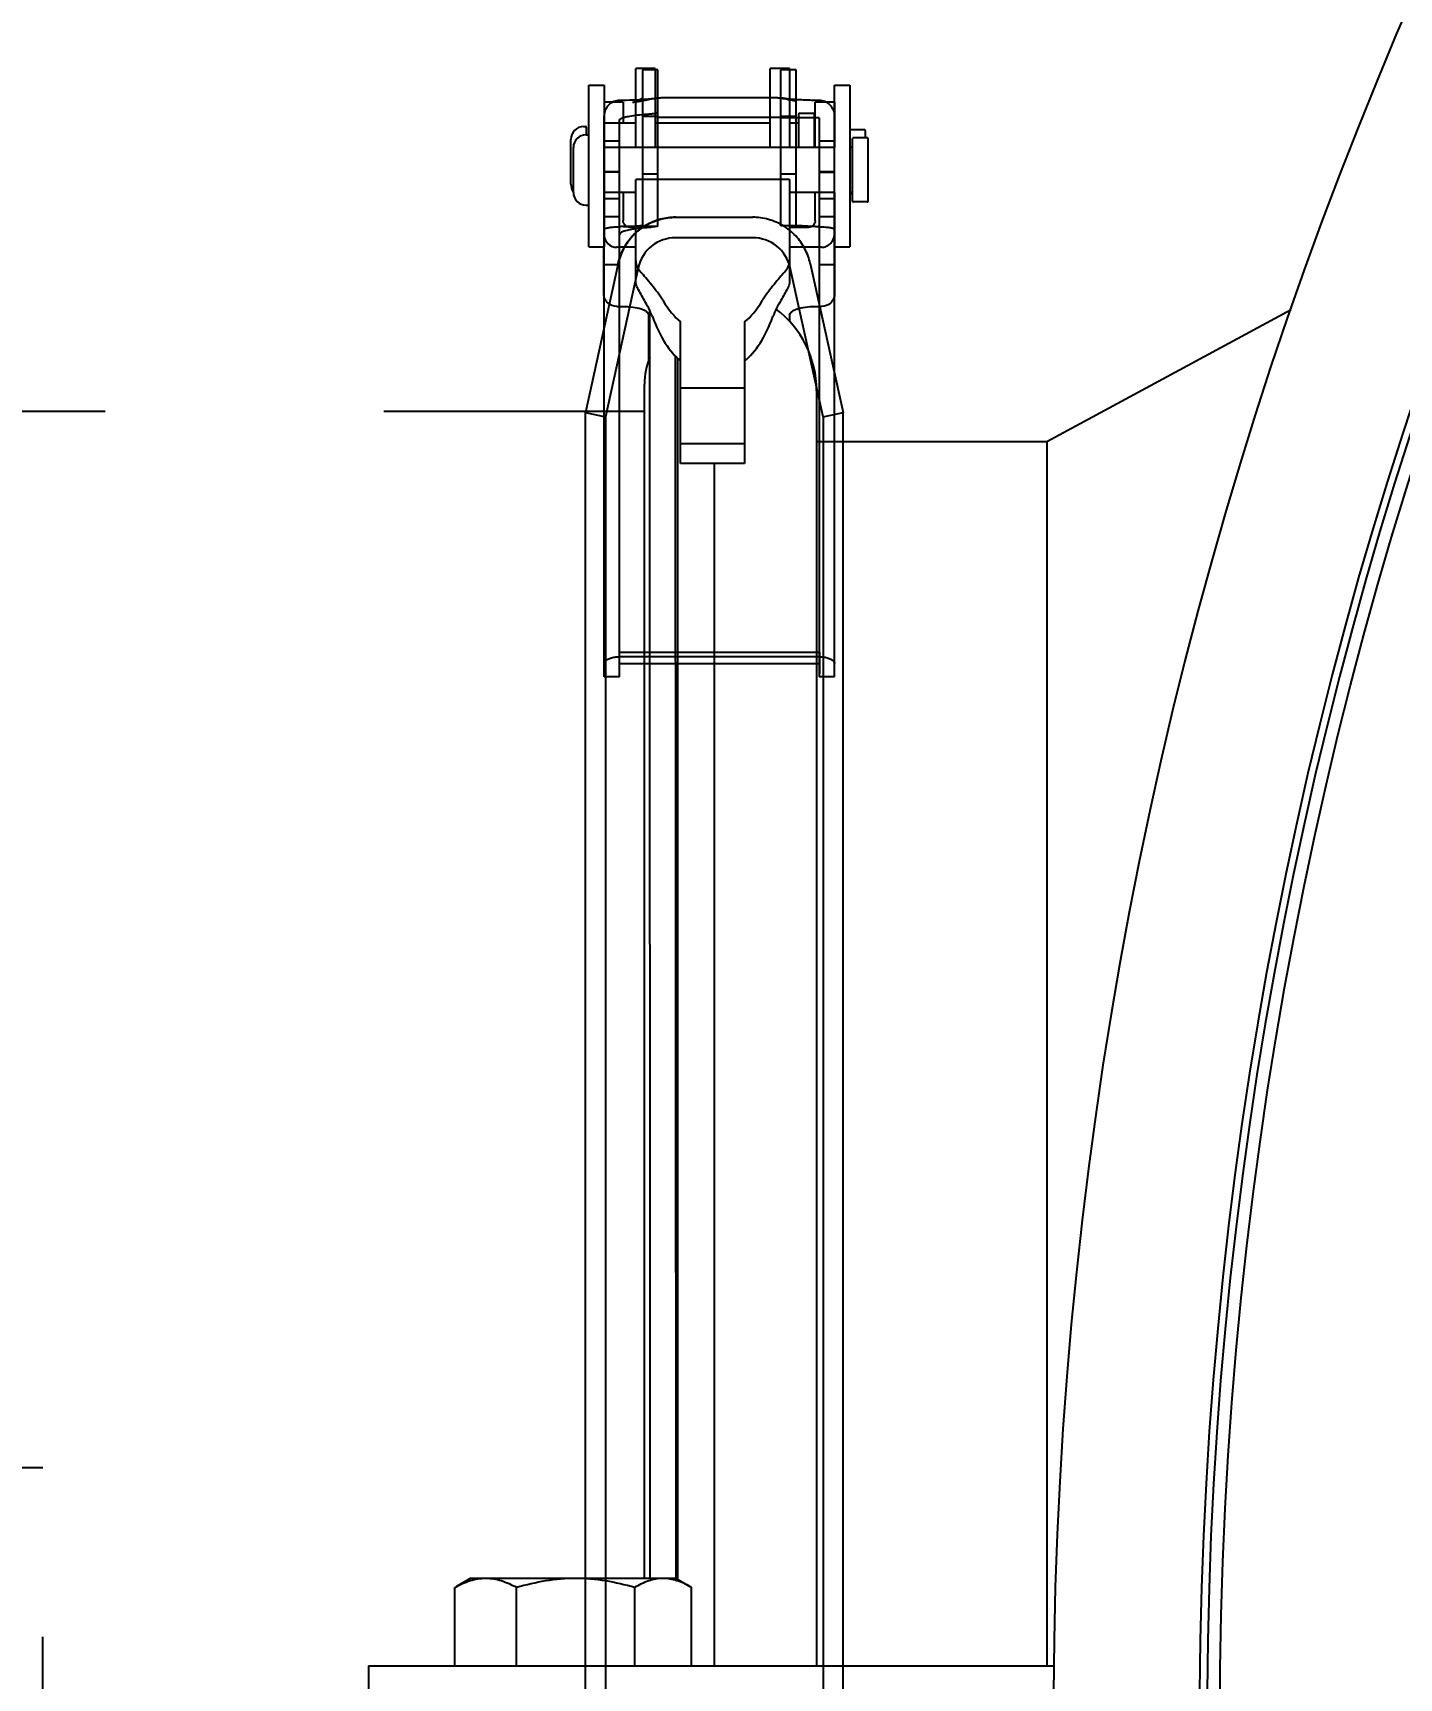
# Model space of a CAD drawing. Header units: millimetres. Extents: x 395 to 3386, y 0 to 2798.
# Drawn here: x 771.7 to 878.4, y 2070.9 to 2199.4 of the extents above; entities that cross this region are included whole.
import ezdxf

# ---------------------------------------------------------------- set-up
doc = ezdxf.new("R2010")
doc.units = ezdxf.units.MM
doc.header["$LTSCALE"] = 217.8
doc.header["$PDMODE"] = 3
doc.header["$PDSIZE"] = 8
doc.linetypes.add('DOT', pattern=[0.2, 0.1, -0.1])
doc.layers.get('0').update_dxf_attribs({"linetype": 'CONTINUOUS'})
doc.layers.get('Defpoints').update_dxf_attribs({"linetype": 'CONTINUOUS'})
doc.layers.add('02___PRT_ALL_AXES', color=7, linetype='CONTINUOUS')
doc.layers.add('MIXEDCOLOR', color=7, linetype='CONTINUOUS')
doc.styles.get("Standard").update_dxf_attribs({"font": 'taile.ttf'})
doc.dimstyles.new('DIMSTYLE_4', dxfattribs={"dimtxt": 23.333333, "dimasz": 23.333333, "dimexe": 1.5, "dimexo": 1, "dimgap": 0.875, "dimtad": 1, "dimdec": 0, "dimdsep": 46, "dimtxsty": 'Standard', "dimblk": '_FILLED', "dimblk1": '_FILLED', "dimblk2": '_FILLED', "dimcen": 0.09, "dimazin": 2, "dimtp": 0.01, "dimtm": 0.01, "dimtfac": 1, "dimtdec": 0, "dimtofl": 0, "dimtmove": 0, "dimatfit": 3, "dimldrblk": '_FILLED', "dimfxl": 1, "dimtolj": 1, "dimarcsym": 0})

# ---------------------------------------------------------------- blocks, each defined once
blk = doc.blocks.new('_FILLED')
at = {"color": 0, "linetype": 'ByBlock'}
blk.add_solid([(0, 0), (-1, 0.2143), (-1, -0.2143)], dxfattribs=at)
blk = doc.blocks.new('*D118')
at = {"color": 0, "linetype": 'ByBlock', "lineweight": -2}
for p, q in [((650.13, 2076.45), (650.13, 2443.31)), ((1208.37, 2074.11), (1208.37, 2443.31)), ((673.47, 2441.81), (1185.04, 2441.81))]:
    blk.add_line(p, q, dxfattribs=at)
at = {"layer": 'Defpoints', "color": 0}
for p in [(1208.37, 2441.81), (650.13, 2075.45), (1208.37, 2073.11)]:
    blk.add_point(p, dxfattribs=at)
at = {"color": 0, "linetype": 'ByBlock', "lineweight": -2, "xscale": 23.3333333333, "yscale": 23.3333333333, "zscale": 23.3333333333, "rotation": 180}
blk.add_blockref('_FILLED', (650.13, 2441.81), dxfattribs=at)
at = {"color": 0, "linetype": 'ByBlock', "lineweight": -2, "xscale": 23.3333333333, "yscale": 23.3333333333, "zscale": 23.3333333333}
blk.add_blockref('_FILLED', (1208.37, 2441.81), dxfattribs=at)
at = {"color": 0, "insert": (928.41, 2473.79), "char_height": 23.333, "attachment_point": 2, "line_spacing_factor": 0.9}
blk.add_mtext('\\A1;560', dxfattribs=at)
blk = doc.blocks.new('*D119')
at = {"color": 0, "linetype": 'ByBlock', "lineweight": -2}
for p, q in [((522.99, 2101.54), (528.32, 2540.91)), ((551.64, 2539.13), (1561.06, 2526.86)), ((1578.95, 2078.73), (1584.41, 2528.08))]:
    blk.add_line(p, q, dxfattribs=at)
at = {"layer": 'Defpoints', "color": 0}
for p in [(1584.39, 2526.58), (522.97, 2100.54), (1578.94, 2077.73)]:
    blk.add_point(p, dxfattribs=at)
at = {"color": 0, "linetype": 'ByBlock', "lineweight": -2, "xscale": 23.3333333333, "yscale": 23.3333333333, "zscale": 23.3333333333}
for p, rotation in [((528.31, 2539.41), 179.3037550404), ((1584.39, 2526.58), 359.3037550404001)]:
    blk.add_blockref('_FILLED', p, dxfattribs=dict(at, rotation=rotation))
at = {"color": 0, "insert": (1058.16, 2564.96), "char_height": 23.3333, "attachment_point": 2, "rotation": 359.3038, "line_spacing_factor": 0.9}
blk.add_mtext('\\A1;\\A1;1060', dxfattribs=at)

msp = doc.modelspace()

# ---------------------------------------------------------------- linework, layer by layer
at = {"linetype": 'Continuous'}
for p, q in [((820.2579, 2196.5881), (818.7579, 2196.5881)), ((818.7579, 2190.4188), (818.7579, 2196.5877)), ((820.2579, 2196.5877), (820.2579, 2190.4188)), ((830.7579, 2196.5881), (829.2579, 2196.5881)), ((829.2579, 2190.4188), (829.2579, 2196.5877)), ((830.7579, 2196.5877), (830.7579, 2190.4188)), ((815.0822, 2195.3036), (816.2822, 2195.3036)), ((815.0822, 2182.6688), (815.0822, 2195.3031)), ((816.2822, 2195.3031), (816.2822, 2182.6688)), ((834.2822, 2195.3036), (835.4822, 2195.3036)), ((834.2822, 2182.6688), (834.2822, 2195.3031)), ((835.4822, 2195.3031), (835.4822, 2182.6688)), ((817.7708, 2193.974), (816.2822, 2193.974)), ((817.7708, 2193.974), (817.7708, 2192.3381)), ((832.7708, 2190.4188), (832.7708, 2193.974)), ((834.2708, 2193.974), (832.7708, 2193.974)), ((834.2708, 2193.974), (834.2708, 2190.4188)), ((818.7579, 2192.3381), (816.3322, 2192.3381)), ((829.2579, 2192.3381), (820.2579, 2192.3381)), ((831.4322, 2192.3381), (830.7579, 2192.3381)), ((831.4822, 2190.4188), (831.4822, 2193.038)), ((832.6322, 2193.0881), (831.5322, 2193.0881)), ((832.6822, 2193.038), (832.6822, 2190.4188)), ((813.6822, 2187.5536), (813.6822, 2191.0536)), ((814.6822, 2192.0536), (814.8322, 2192.0536)), ((814.8822, 2192.0036), (814.8822, 2191.4188)), ((814.8822, 2191.4188), (815.0322, 2191.4188)), ((832.7708, 2191.0536), (832.6822, 2191.0536)), ((834.2822, 2191.0536), (834.2708, 2191.0536)), ((836.6322, 2191.8036), (835.5322, 2191.8036)), ((835.6822, 2186.2189), (835.6822, 2191.1187)), ((836.8322, 2191.1688), (835.7322, 2191.1688)), ((836.6822, 2191.7536), (836.6822, 2191.1688)), ((836.8822, 2191.1187), (836.8822, 2186.2189)), ((813.8822, 2186.9188), (813.8822, 2190.4187)), ((834.2822, 2190.4188), (816.2822, 2190.4188)), ((835.6322, 2190.4188), (835.4822, 2190.4188)), ((818.7579, 2179.9606), (818.7579, 2187.9298)), ((830.7579, 2187.9298), (818.7579, 2187.9298)), ((830.7579, 2187.9298), (830.7579, 2179.9606)), ((814.8822, 2185.9188), (815.0322, 2185.9188)), ((818.7579, 2186.9188), (816.2822, 2186.9188)), ((817.7708, 2186.9188), (817.7708, 2184.7088)), ((834.2822, 2186.9188), (830.7579, 2186.9188)), ((832.7708, 2184.7088), (832.7708, 2186.9188)), ((834.2708, 2186.9188), (834.2708, 2178.9268)), ((835.6322, 2186.9188), (835.4822, 2186.9188)), ((835.6822, 2186.8036), (835.5322, 2186.8036)), ((836.8322, 2186.1688), (835.7322, 2186.1688)), ((818.2708, 2184.19), (818.7579, 2184.19)), ((830.7579, 2184.19), (832.2708, 2184.19)), ((815.0822, 2182.6688), (816.2822, 2182.6688)), ((816.2708, 2178.9268), (816.2708, 2182.6688)), ((818.7579, 2182.6316), (817.2708, 2182.6316)), ((833.2708, 2182.6316), (830.7579, 2182.6316)), ((834.2822, 2182.6688), (835.4822, 2182.6688)), ((817.2708, 2178.0136), (817.7708, 2178.0136)), ((819.7708, 2173.837), (819.7708, 2177.3293)), ((819.8718, 2078.6861), (819.8422, 2177.7013)), ((822.2579, 2165.75), (822.2579, 2176.8145)), ((827.2579, 2176.8145), (827.2579, 2165.75)), ((830.7708, 2177.3293), (830.7708, 2176.8483)), ((832.7708, 2178.0136), (833.2708, 2178.0136)), ((869.9422, 2177.7475), (850.8699, 2167.4484)), ((821.8433, 2174.1359), (821.8718, 2078.6867)), ((819.4322, 2078.686), (819.4322, 2171.9461)), ((827.2579, 2171.6317), (822.2579, 2171.6317)), ((832.8729, 2171.4461), (832.8729, 2071.84)), ((822.2579, 2167.3042), (827.2579, 2167.3042)), ((850.8711, 2167.4461), (832.8703, 2167.4461)), ((850.8711, 2167.4461), (850.8711, 2071.8453)), ((827.2579, 2165.75), (822.2579, 2165.75)), ((824.8729, 2165.75), (824.8729, 2071.8376)), ((804.6347, 2071.8315), (804.6329, 2077.967)), ((805.8677, 2078.6819), (804.7516, 2078.0371)), ((805.8677, 2078.6819), (821.8677, 2078.6867)), ((809.4405, 2071.833), (809.4387, 2077.9684)), ((818.6755, 2071.8357), (818.6737, 2077.9712)), ((821.8677, 2078.6867), (822.9842, 2078.0425)), ((822.9842, 2078.0428), (823.103, 2077.9725)), ((823.1048, 2071.8371), (823.103, 2077.9725)), ((797.8698, 2071.8295), (851.406, 2071.8455)), ((797.8698, 2071.8295), (797.8704, 2069.8295))]:
    msp.add_line(p, q, dxfattribs=at)
at = {"linetype": 'DOT'}
for p, q in [((711.9651, 2169.8039), (819.4322, 2169.836)), ((764.7157, 2087.3196), (772.4501, 2087.3219)), ((772.4605, 2052.3219), (772.4501, 2087.3219))]:
    msp.add_line(p, q, dxfattribs=at)
at = {"linetype": 'Continuous'}
for centre, radius, start, end in [((816.3322, 2192.3881), 0.05, 180.10966, 270), ((831.4322, 2192.3881), 0.05, 270, 359.89034), ((831.5322, 2193.0381), 0.05, 90, 179.859245), ((832.6322, 2193.0381), 0.05, 0.140755, 90), ((814.6822, 2191.0536), 1, 90, 180), ((814.8822, 2190.4188), 1, 90, 180), ((814.8322, 2192.0036), 0.05, 0.133049, 90), ((815.0322, 2191.3688), 0.05, 22.603951, 90), ((835.5322, 2191.7536), 0.05, 90, 179.862742), ((835.7322, 2191.1188), 0.05, 90, 179.857105), ((836.6322, 2191.7536), 0.05, 0.137258, 90), ((836.8322, 2191.1188), 0.05, 0.136904, 90), ((835.6322, 2190.4688), 0.05, 270, 359.891302), ((814.6822, 2187.5536), 1, 180, 216.818), ((814.8822, 2186.9188), 1, 180, 270), ((815.0322, 2185.9688), 0.05, 270, 337.401746), ((835.5322, 2186.8536), 0.05, 180.142895, 270), ((835.6322, 2186.8688), 0.05, 0.10844, 90), ((835.7322, 2186.2188), 0.05, 180.137258, 270), ((836.8322, 2186.2188), 0.05, 270, 359.862742), ((824.8729, 2171.4461), 8, 0, 52.656313), ((824.9322, 2171.9461), 5.5, 157.821374, 180)]:
    msp.add_arc(centre, radius, start, end, dxfattribs=at)
for centre, start_param, end_param in [((823.7579, 2188.4527), -3.75678688, -3.44628531), ((825.7579, 2188.4527), -2.8369, -2.52639843), ((823.7579, 2185.4059), -3.97706285, -3.44628531), ((825.7579, 2185.4059), -2.8369, -2.30612245)]:
    msp.add_ellipse(centre, major_axis=(0, 12.2001), ratio=0.40983263, start_param=start_param, end_param=end_param, dxfattribs=at)
for points, knots in [([(818.2708, 2184.19), (818.1408, 2184.19), (817.8712, 2184.3077), (817.7709, 2184.5788), (817.7708, 2184.7088)], [0, 0, 0, 0, 0.50008162, 1, 1, 1, 1]), ([(832.7708, 2184.7088), (832.7707, 2184.5788), (832.6704, 2184.3077), (832.4008, 2184.19), (832.2708, 2184.19)], [0, 0, 0, 0, 0.4998917, 1, 1, 1, 1]), ([(816.2811, 2183.5215), (816.3137, 2183.2871), (816.5451, 2182.8238), (817.0339, 2182.6316), (817.2708, 2182.6316)], [0, 0, 0, 0, 0.49979231, 1, 1, 1, 1]), ([(833.2708, 2182.6316), (833.4036, 2182.6316), (833.6723, 2182.6885), (834.0046, 2182.9258), (834.2211, 2183.2704), (834.2708, 2183.5378), (834.2708, 2183.6702)], [0, 0, 0, 0, 0.25049385, 0.50067956, 0.75044784, 1, 1, 1, 1]), ([(818.7579, 2181.5626), (818.7579, 2181.4101), (818.8388, 2181.0796), (819.0364, 2180.8093), (819.1562, 2180.6804)], [0, 0, 0, 0, 0.46438844, 1, 1, 1, 1]), ([(819.9835, 2179.6994), (819.8328, 2179.8847), (819.5599, 2180.214), (819.2848, 2180.5419), (819.1562, 2180.6804)], [0, 0, 0, 0, 0.55827126, 1, 1, 1, 1]), ([(830.3596, 2180.6804), (830.235, 2180.5462), (829.9682, 2180.229), (829.5418, 2179.7142), (829.0755, 2179.1331), (828.774, 2178.7143), (828.6435, 2178.4893)], [0, 0, 0, 0, 0.19719323, 0.44611076, 0.71986917, 1, 1, 1, 1]), ([(830.3596, 2180.6804), (830.4793, 2180.8093), (830.6769, 2181.0796), (830.7579, 2181.4101), (830.7579, 2181.5626)], [0, 0, 0, 0, 0.53559186, 1, 1, 1, 1]), ([(818.9065, 2179.4203), (818.8824, 2179.4638), (818.7998, 2179.6326), (818.7579, 2179.8224), (818.7579, 2179.9606)], [0, 0, 0, 0, 0.26469504, 1, 1, 1, 1]), ([(820.0498, 2177.2217), (819.8867, 2177.6616), (819.4821, 2178.3879), (819.0794, 2179.1078), (818.9065, 2179.4203)], [0, 0, 0, 0, 0.56779673, 1, 1, 1, 1]), ([(820.8723, 2178.4893), (820.7454, 2178.7081), (820.4529, 2179.1167), (820.1398, 2179.5071), (819.9835, 2179.6994)], [0, 0, 0, 0, 0.5051505, 1, 1, 1, 1]), ([(830.6093, 2179.4203), (830.4364, 2179.1078), (830.0336, 2178.3879), (829.629, 2177.6616), (829.4659, 2177.2217)], [0, 0, 0, 0, 0.43220512, 1, 1, 1, 1]), ([(830.7579, 2179.9606), (830.7579, 2179.9154), (830.7452, 2179.7274), (830.6784, 2179.5452), (830.6093, 2179.4203)], [0, 0, 0, 0, 0.24047593, 1, 1, 1, 1]), ([(817.2708, 2178.0136), (817.0186, 2178.0136), (816.6232, 2178.1565), (816.3264, 2178.564), (816.2708, 2178.8078), (816.2708, 2178.9268)], [0, 0, 0, 0, 0.51117285, 0.75884548, 1, 1, 1, 1]), ([(834.2708, 2178.9268), (834.2708, 2178.8078), (834.2165, 2178.5636), (833.9179, 2178.1571), (833.5231, 2178.0136), (833.2708, 2178.0136)], [0, 0, 0, 0, 0.24106432, 0.48872414, 1, 1, 1, 1]), ([(817.7708, 2178.0136), (818.0268, 2178.0136), (818.5048, 2177.9836), (819.0643, 2177.8695), (819.4225, 2177.7267), (819.6116, 2177.6113), (819.7372, 2177.4813), (819.7708, 2177.3764), (819.7708, 2177.3293)], [0, 0, 0, 0, 0.3437322, 0.64134112, 0.76171105, 0.85978123, 0.93684717, 1, 1, 1, 1]), ([(830.7708, 2177.3293), (830.7708, 2177.3764), (830.8043, 2177.4813), (830.9299, 2177.6114), (831.119, 2177.7266), (831.4772, 2177.8695), (832.0368, 2177.9835), (832.5148, 2178.0136), (832.7708, 2178.0136)], [0, 0, 0, 0, 0.06314608, 0.14019117, 0.23829314, 0.35865538, 0.65626938, 1, 1, 1, 1]), ([(804.6329, 2077.967), (805.0111, 2078.177), (805.7805, 2078.5343), (806.6257, 2078.6821), (807.0356, 2078.6823)], [0, 0, 0, 0, 0.51348023, 1, 1, 1, 1]), ([(807.0356, 2078.6823), (807.4454, 2078.6824), (808.2907, 2078.5349), (809.0603, 2078.1782), (809.4387, 2077.9684)], [0, 0, 0, 0, 0.48652635, 1, 1, 1, 1]), ([(809.4387, 2077.9684), (810.1888, 2078.1853), (811.7119, 2078.5464), (813.2754, 2078.6841), (814.056, 2078.6844)], [0, 0, 0, 0, 0.50010448, 1, 1, 1, 1]), ([(814.056, 2078.6844), (814.8365, 2078.6846), (816.4001, 2078.5481), (817.9234, 2078.1876), (818.6737, 2077.9712)], [0, 0, 0, 0, 0.49989537, 1, 1, 1, 1]), ([(818.6737, 2077.9712), (819.0201, 2078.1799), (819.7239, 2078.5364), (820.5095, 2078.6863), (820.8881, 2078.6864)], [0, 0, 0, 0, 0.51647083, 1, 1, 1, 1]), ([(820.8881, 2078.6864), (821.2456, 2078.6865), (821.9856, 2078.5545), (822.6551, 2078.2323), (822.9842, 2078.0425)], [0, 0, 0, 0, 0.48477185, 1, 1, 1, 1])]:
    msp.add_open_spline(points, degree=3, knots=knots, dxfattribs=at)
at = {"layer": '02___PRT_ALL_AXES', "linetype": 'Continuous'}
msp.add_line((822.0322, 2078.5918), (822.0322, 2173.9556), dxfattribs=at)
msp.add_circle((1188.3711, 2067.4461), 324, dxfattribs=at)
for radius, start, end in [(337, 8.822141, 357.527084), (325.5847, 5, 0), (325, 5, 0)]:
    msp.add_arc((1188.3711, 2067.4461), radius, start, end, dxfattribs=at)
at = {"layer": 'MIXEDCOLOR', "linetype": 'Continuous'}
for p, q in [((820.4822, 2196.4789), (819.2822, 2196.4789)), ((819.2822, 2196.4784), (819.2822, 2184.3629)), ((820.4822, 2184.299), (820.4822, 2196.4789)), ((831.2822, 2196.4789), (830.0822, 2196.4789)), ((830.0822, 2184.3047), (830.0822, 2196.4784)), ((831.2822, 2184.3629), (831.2822, 2196.4789)), ((820.8711, 2194.3231), (829.6933, 2194.3231)), ((816.2822, 2149.0837), (816.2822, 2192.8985)), ((817.4822, 2149.0837), (817.4822, 2192.537)), ((820.4822, 2192.8381), (819.2822, 2192.8381)), ((830.0822, 2192.7563), (820.4822, 2192.7563)), ((831.2822, 2192.8381), (830.0822, 2192.8381)), ((833.0822, 2192.7429), (830.0822, 2192.7429)), ((833.0822, 2192.7424), (833.0822, 2149.0837)), ((834.2822, 2149.0837), (834.2822, 2192.8985)), ((817.4822, 2190.9188), (816.2822, 2190.9188)), ((834.2822, 2190.9188), (833.0822, 2190.9188)), ((817.4822, 2188.5171), (816.2822, 2188.5171)), ((817.4822, 2188.4987), (816.2822, 2188.4987)), ((820.4822, 2188.3381), (819.2822, 2188.3381)), ((831.2822, 2188.3381), (830.0822, 2188.3381)), ((834.2822, 2188.5171), (833.0822, 2188.5171)), ((833.0822, 2188.4987), (834.2822, 2188.4987)), ((817.4822, 2186.4188), (816.2822, 2186.4188)), ((834.2822, 2186.4188), (833.0822, 2186.4188)), ((817.4822, 2185.015), (816.2822, 2185.015)), ((821.8689, 2184.9745), (827.8854, 2184.9745)), ((834.2822, 2185.015), (833.0822, 2185.015)), ((820.3153, 2184.2506), (817.5809, 2184.2506)), ((827.8854, 2183.3754), (821.8689, 2183.3754)), ((831.5764, 2184.3047), (830.0822, 2184.3047)), ((817.3764, 2181.3653), (814.8145, 2169.7277)), ((817.4822, 2181.2666), (816.2822, 2181.2666)), ((818.939, 2181.0217), (816.3772, 2169.3841)), ((833.3771, 2169.3841), (830.8153, 2181.0217)), ((832.3779, 2181.3653), (834.9397, 2169.7277)), ((834.2822, 2181.2666), (833.0822, 2181.2666)), ((814.8145, 1969.1591), (814.8145, 2169.7277)), ((814.8145, 2169.7275), (816.3771, 2169.384)), ((816.3771, 2169.384), (816.3772, 1969.5363)), ((833.3771, 2169.3841), (833.3771, 1969.5364)), ((833.3772, 2169.384), (834.9398, 2169.7275)), ((834.9397, 1969.1593), (834.9397, 2169.7277)), ((817.482, 2150.1274), (833.1055, 2150.1274)), ((833.0822, 2150.9905), (817.4822, 2150.9905)), ((833.0822, 2150.6519), (817.4822, 2150.6519)), ((833.1055, 2150.9966), (833.0822, 2150.9966)), ((833.1055, 2150.9966), (833.1055, 2149.3341)), ((817.4822, 2149.0837), (816.2822, 2149.0837)), ((833.1055, 2149.3341), (833.0822, 2149.3341)), ((834.2822, 2149.0837), (833.0822, 2149.0837))]:
    msp.add_line(p, q, dxfattribs=at)
for points in [[(817.4752, 2194.0985), (817.3645, 2194.0928), (817.2544, 2194.0767), (817.1471, 2194.0508), (817.0432, 2194.0153), (816.9422, 2193.9702), (816.846, 2193.916), (816.7555, 2193.8535), (816.6706, 2193.7825), (816.5928, 2193.7041), (816.5228, 2193.6192), (816.4605, 2193.5278), (816.407, 2193.4313), (816.3627, 2193.3306), (816.3277, 2193.2256), (816.3024, 2193.1174), (816.2872, 2193.0078), (816.2822, 2192.8985)], [(820.3841, 2194.2768), (820.3258, 2194.2677), (820.2575, 2194.2577), (820.1785, 2194.247), (820.0884, 2194.2358), (819.9852, 2194.2239), (819.8676, 2194.2114), (819.736, 2194.1986), (819.587, 2194.1854), (819.4158, 2194.1717), (819.2204, 2194.158), (819.005, 2194.1447), (818.7753, 2194.1326), (818.5294, 2194.1219), (818.272, 2194.1129), (818.0103, 2194.1059), (817.7453, 2194.1011), (817.4752, 2194.0984)], [(833.0892, 2194.0984), (832.9427, 2194.0996), (832.7983, 2194.1014), (832.6559, 2194.1038), (832.5158, 2194.1068), (832.3778, 2194.1104), (832.2421, 2194.1145), (832.1087, 2194.1191), (831.978, 2194.1242), (831.8502, 2194.1298), (831.7259, 2194.1358), (831.6054, 2194.1421), (831.4888, 2194.1488), (831.3762, 2194.1559), (831.2675, 2194.1631), (831.1627, 2194.1707), (831.0617, 2194.1785), (830.9644, 2194.1865), (830.8709, 2194.1947), (830.7815, 2194.203), (830.6963, 2194.2114), (830.6156, 2194.2199), (830.5394, 2194.2283), (830.468, 2194.2367), (830.4011, 2194.2451), (830.3389, 2194.2533), (830.2815, 2194.2613), (830.2288, 2194.2692), (830.1808, 2194.2768)], [(834.2822, 2192.8985), (834.2772, 2193.0078), (834.2621, 2193.1174), (834.2368, 2193.2256), (834.2018, 2193.3306), (834.1575, 2193.4313), (834.104, 2193.5278), (834.0417, 2193.6192), (833.9716, 2193.7041), (833.8938, 2193.7825), (833.809, 2193.8535), (833.7184, 2193.916), (833.6222, 2193.9702), (833.5213, 2194.0153), (833.4173, 2194.0508), (833.31, 2194.0767), (833.1999, 2194.0928), (833.0893, 2194.0985)], [(831.5764, 2184.3047), (831.6006, 2184.3043), (831.6255, 2184.3032), (831.6507, 2184.3014)]]:
    msp.add_lwpolyline(points, dxfattribs=at)
for centre, radius, start, end in [((818.2211, 2157.1027), 27.1555, 90.926093, 91.351072), ((821.8693, 2180.3745), 3.001, 90.007227, 167.54866), ((827.885, 2180.3744), 3.001, 12.451349, 89.992781)]:
    msp.add_arc(centre, radius, start, end, dxfattribs=at)
for points, knots in [([(819.2822, 2194.4076), (819.2822, 2194.3802), (819.2688, 2194.3204), (819.2151, 2194.2379), (819.1326, 2194.1608), (819.0267, 2194.092), (818.9046, 2194.0339), (818.773, 2193.9876), (818.6382, 2193.9539), (818.5474, 2193.9389), (818.5027, 2193.9333)], [0, 0, 0, 0, 0.08471531, 0.18349503, 0.299782, 0.43102999, 0.57162947, 0.71624821, 0.8610216, 1, 1, 1, 1]), ([(820.4822, 2194.2918), (820.3416, 2194.2718), (820.0492, 2194.2165), (819.5874, 2194.1174), (819.0686, 2194.0151), (818.6995, 2193.9579), (818.5027, 2193.9333)], [0, 0, 0, 0, 0.21170971, 0.44348518, 0.70431879, 1, 1, 1, 1]), ([(820.4822, 2194.2918), (820.5265, 2194.2981), (820.6139, 2194.3093), (820.7436, 2194.3205), (820.829, 2194.3231), (820.8711, 2194.3231)], [0, 0, 0, 0, 0.34378407, 0.67638105, 1, 1, 1, 1]), ([(829.6933, 2194.3231), (829.7354, 2194.3231), (829.8209, 2194.3205), (829.9506, 2194.3093), (830.0379, 2194.2981), (830.0822, 2194.2918)], [0, 0, 0, 0, 0.32361895, 0.65621593, 1, 1, 1, 1]), ([(830.0822, 2194.2918), (830.2123, 2194.2733), (830.4739, 2194.2255), (830.8722, 2194.1396), (831.1429, 2194.0846), (831.2822, 2194.058)], [0, 0, 0, 0, 0.32241498, 0.65192197, 1, 1, 1, 1]), ([(817.4822, 2192.537), (817.4822, 2192.5896), (817.6149, 2192.712), (817.8962, 2192.7971), (818.3438, 2192.8983), (818.9358, 2192.9734), (819.3812, 2193.013), (819.6251, 2193.0306)], [0, 0, 0, 0, 0.0700163, 0.20282609, 0.40494245, 0.67411348, 1, 1, 1, 1]), ([(819.6251, 2193.0306), (819.7444, 2193.0392), (819.9512, 2193.0571), (820.2303, 2193.095), (820.3786, 2193.1289), (820.4822, 2193.1657), (820.4822, 2193.1901)], [0, 0, 0, 0, 0.40712259, 0.71853778, 0.91700922, 1, 1, 1, 1]), ([(821.8689, 2184.9745), (821.4682, 2184.9745), (820.6459, 2184.8663), (819.4965, 2184.3814), (818.5004, 2183.5915), (817.7577, 2182.5655), (817.4652, 2181.7685), (817.3763, 2181.365)], [0, 0, 0, 0, 0.19360458, 0.3954632, 0.59559412, 0.80035851, 1, 1, 1, 1]), ([(817.3763, 2181.365), (817.4624, 2181.7561), (817.7448, 2182.5357), (818.4657, 2183.5534), (819.4517, 2184.3558), (820.6139, 2184.8602), (821.4555, 2184.9745), (821.8689, 2184.9745)], [0, 0, 0, 0, 0.19350236, 0.39529758, 0.59542699, 0.80025353, 1, 1, 1, 1]), ([(832.378, 2181.365), (832.2918, 2181.7561), (832.0095, 2182.5357), (831.2886, 2183.5533), (830.3026, 2184.3558), (829.1404, 2184.8602), (828.2988, 2184.9745), (827.8854, 2184.9745)], [0, 0, 0, 0, 0.19350234, 0.39529756, 0.59542697, 0.80025352, 1, 1, 1, 1]), ([(816.2822, 2184.037), (816.2822, 2184.0647), (816.3796, 2184.1188), (816.5412, 2184.1549), (816.8201, 2184.1998), (817.1731, 2184.2304), (817.4378, 2184.245), (817.5809, 2184.2506)], [0, 0, 0, 0, 0.06222804, 0.19773382, 0.40668199, 0.67844905, 1, 1, 1, 1]), ([(819.6251, 2184.1584), (819.3811, 2184.1392), (818.9355, 2184.0962), (818.3424, 2184.0135), (817.8954, 2183.9047), (817.6093, 2183.808), (817.4822, 2183.6763), (817.4822, 2183.6207)], [0, 0, 0, 0, 0.32364884, 0.59151846, 0.79305621, 0.92646767, 1, 1, 1, 1]), ([(817.7822, 2184.2546), (817.9463, 2184.2573), (818.2528, 2184.2637), (818.654, 2184.2854), (818.9902, 2184.2987), (819.1449, 2184.3371), (819.2822, 2184.3383), (819.2822, 2184.3629)], [0, 0, 0, 0, 0.32634066, 0.60487588, 0.81746592, 0.9510789, 1, 1, 1, 1]), ([(820.3153, 2184.2506), (820.2566, 2184.2364), (820.12, 2184.2114), (819.8896, 2184.1816), (819.7184, 2184.1658), (819.6251, 2184.1584)], [0, 0, 0, 0, 0.26006917, 0.59713115, 1, 1, 1, 1]), ([(820.4822, 2184.299), (820.4822, 2184.2718), (820.3912, 2184.2689), (820.3461, 2184.2551), (820.3153, 2184.2506)], [0, 0, 0, 0, 0.46522217, 1, 1, 1, 1]), ([(831.2822, 2184.3629), (831.2822, 2184.3169), (831.4477, 2184.3368), (831.5226, 2184.3128), (831.5764, 2184.3078)], [0, 0, 0, 0, 0.46013615, 1, 1, 1, 1]), ([(832.7822, 2184.2546), (832.7001, 2184.256), (832.539, 2184.2596), (832.3045, 2184.2659), (832.0867, 2184.2748), (831.8919, 2184.2846), (831.7244, 2184.2954), (831.6224, 2184.3036), (831.5764, 2184.3078)], [0, 0, 0, 0, 0.20407368, 0.40054368, 0.58273188, 0.74579031, 0.88514751, 1, 1, 1, 1]), ([(832.7822, 2184.2546), (832.8164, 2184.2541), (832.884, 2184.2549), (832.9842, 2184.2613), (833.0499, 2184.2695), (833.0822, 2184.2747)], [0, 0, 0, 0, 0.3404952, 0.67341227, 1, 1, 1, 1]), ([(833.0822, 2184.2464), (833.2461, 2184.2388), (833.5337, 2184.2218), (833.9217, 2184.1747), (834.1372, 2184.1328), (834.2822, 2184.0732), (834.2822, 2184.037)], [0, 0, 0, 0, 0.39831708, 0.70981474, 0.91225885, 1, 1, 1, 1]), ([(816.2822, 2150.1271), (816.2822, 2150.1829), (816.3446, 2150.3111), (816.5309, 2150.448), (816.7962, 2150.5616), (817.1231, 2150.6349), (817.3598, 2150.6519), (817.4822, 2150.6519)], [0, 0, 0, 0, 0.11992262, 0.28236808, 0.49148193, 0.73662467, 1, 1, 1, 1]), ([(833.0822, 2150.6519), (833.2047, 2150.6519), (833.4414, 2150.6349), (833.7685, 2150.5615), (834.0338, 2150.448), (834.22, 2150.3109), (834.2823, 2150.1828), (834.2822, 2150.1271)], [0, 0, 0, 0, 0.26356893, 0.50847305, 0.71805133, 0.88017486, 1, 1, 1, 1])]:
    msp.add_open_spline(points, degree=3, knots=knots, dxfattribs=at)

# ---------------------------------------------------------------- dimensions: what is measured, and where the dimension line sits
at = {"linetype": 'ByBlock'}
dim = msp.add_linear_dim(base=(1584.3932, 2526.5763), p1=(522.9731, 2100.5448), p2=(1578.9386, 2077.7289), angle=359.303755, text='\\A1;1060', dimstyle='DIMSTYLE_4', override={"dimtxsty": 'Standard'}, dxfattribs=at)
dim.commit()
dim.dimension.update_dxf_attribs({"geometry": '*D119', "text_midpoint": (1057.7707, 2532.976), "dimtype": 160})
dim = msp.add_linear_dim(base=(1208.3711, 2441.8088), p1=(650.1339, 2075.4524), p2=(1208.3711, 2073.1128), text='560', dimstyle='DIMSTYLE_4', dxfattribs=at)
dim.commit()
dim.dimension.update_dxf_attribs({"geometry": '*D118', "text_midpoint": (928.4142, 2441.8088), "dimtype": 160})

doc.saveas('drawing.dxf')
